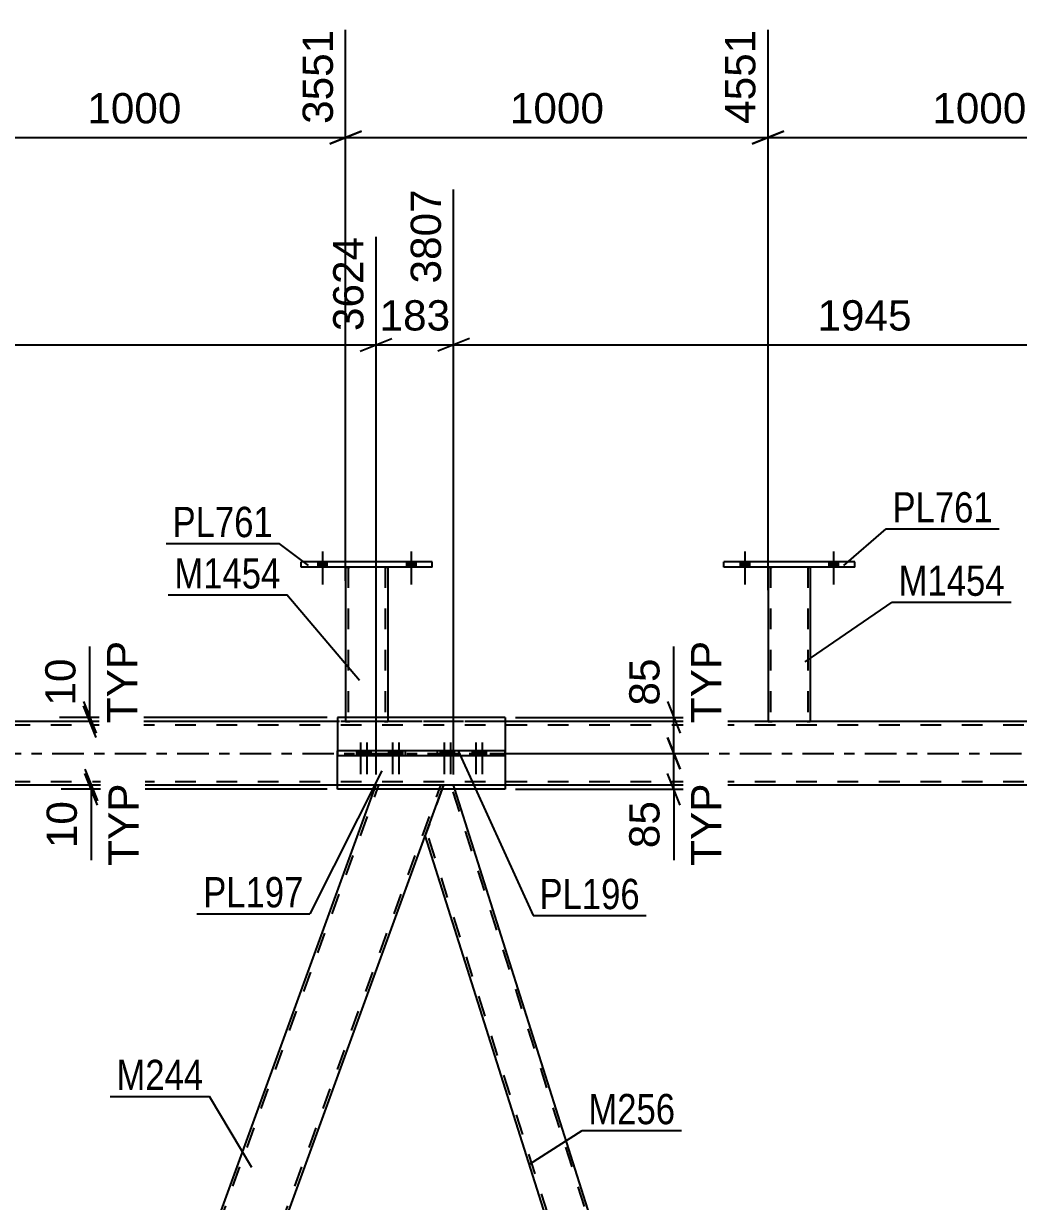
# Model space of a CAD drawing. Header units: millimetres. Extents: x -147 to 694, y -404 to 190.
# Drawn here: x 88.5 to 182.7, y -42.4 to 69.1 of the extents above; entities that cross this region are included whole.
import ezdxf

# ---------------------------------------------------------------- set-up
doc = ezdxf.new("R2010")
doc.units = ezdxf.units.MM
doc.linetypes.add('DXK_LINE_DOT2', pattern=[3.9198, 1.9599, -1.9599])
doc.linetypes.add('DXK_LINE_DOT3', pattern=[5.9187, 2.979, -0.9799, 0.9799, -0.9799])
doc.styles.add('Arial', font='ARIAL.TTF', dxfattribs={"height": 0.2})
doc.styles.add('Arial Narrow', font='ARIALN.TTF', dxfattribs={"height": 0.2})

# ---------------------------------------------------------------- blocks, each defined once
blk = doc.blocks.new('Part-318897192-3484 - 3274')
at = {"color": 7, "linetype": 'DXK_LINE_DOT2'}
for p, q in [((575.22, 2.68), (-23.04, 2.68)), ((575.22, 3), (118.27, 3)), ((134.12, 3), (118.27, 3)), ((575.22, -2.68), (-23.04, -2.68)), ((134.12, -3), (118.27, -3))]:
    blk.add_line(p, q, dxfattribs=at)
at = {"color": 2, "linetype": 'Continuous'}
for p, q in [((118.27, 3), (49.16, 3)), ((203.4, 3), (134.12, 3)), ((118.27, -3), (49.16, -3)), ((203.4, -3), (134.12, -3))]:
    blk.add_line(p, q, dxfattribs=at)
at = {"color": 7, "linetype": 'DXK_LINE_DOT3'}
blk.add_line((-33.04, 0), (575.22, 0), dxfattribs=at)
blk = doc.blocks.new('Part-318897192-3553 - 3274')
at = {"color": 2, "linetype": 'Continuous'}
for p, q in [((119.02, 17.63), (119.02, 3.4)), ((123.02, 17.63), (123.02, 3.4))]:
    blk.add_line(p, q, dxfattribs=at)
at = {"color": 7, "linetype": 'DXK_LINE_DOT2'}
for p, q in [((119.02, 17.63), (119.02, 17.63)), ((119.02, 17.63), (119.02, 17.63)), ((119.02, 17.63), (119.02, 17.63)), ((119.06, 17.63), (119.02, 17.63)), ((119.02, 17.63), (119.06, 17.63)), ((119.16, 17.63), (119.06, 17.63)), ((119.06, 17.63), (119.16, 17.63)), ((119.32, 17.63), (119.16, 17.63)), ((119.16, 17.63), (119.32, 17.63)), ((119.26, 17.63), (119.26, 17.63)), ((119.26, 17.63), (119.26, 3)), ((119.28, 17.63), (119.26, 17.63)), ((119.26, 17.63), (119.28, 17.63)), ((119.33, 17.63), (119.28, 17.63)), ((119.28, 17.63), (119.33, 17.63)), ((122.73, 17.63), (119.32, 17.63)), ((122.73, 17.63), (119.32, 17.63)), ((122.63, 17.63), (119.33, 17.63)), ((119.33, 17.63), (119.41, 17.63)), ((122.71, 17.63), (119.41, 17.63)), ((122.71, 17.63), (122.63, 17.63)), ((122.76, 17.63), (122.71, 17.63)), ((122.71, 17.63), (122.76, 17.63)), ((122.73, 17.63), (122.88, 17.63)), ((122.88, 17.63), (122.73, 17.63)), ((122.78, 17.63), (122.76, 17.63)), ((122.76, 17.63), (122.78, 17.63)), ((122.78, 17.63), (122.78, 17.63)), ((122.78, 17.63), (122.78, 3)), ((122.88, 17.63), (122.99, 17.63)), ((122.99, 17.63), (122.88, 17.63)), ((122.99, 17.63), (123.02, 17.63)), ((123.02, 17.63), (122.99, 17.63)), ((123.02, 17.63), (123.02, 17.63)), ((123.02, 17.63), (123.02, 17.63)), ((123.02, 17.63), (123.02, 17.63)), ((119.02, 3.4), (119.02, 3)), ((123.02, 3.4), (123.02, 3)), ((119.06, 3), (119.02, 3)), ((119.02, 3), (119.06, 3)), ((119.16, 3), (119.06, 3)), ((119.06, 3), (119.16, 3)), ((119.32, 3), (119.16, 3)), ((119.16, 3), (119.32, 3)), ((119.28, 3), (119.26, 3)), ((119.26, 3), (119.28, 3)), ((119.33, 3), (119.28, 3)), ((119.28, 3), (119.33, 3)), ((122.73, 3), (119.32, 3)), ((122.73, 3), (119.32, 3)), ((122.63, 3), (119.33, 3)), ((119.33, 3), (119.41, 3)), ((122.71, 3), (119.41, 3)), ((122.71, 3), (122.63, 3)), ((122.76, 3), (122.71, 3)), ((122.71, 3), (122.76, 3)), ((122.73, 3), (122.88, 3)), ((122.88, 3), (122.73, 3)), ((122.78, 3), (122.76, 3)), ((122.76, 3), (122.78, 3)), ((122.88, 3), (122.99, 3)), ((122.99, 3), (122.88, 3)), ((122.99, 3), (123.02, 3)), ((123.02, 3), (122.99, 3))]:
    blk.add_line(p, q, dxfattribs=at)
blk = doc.blocks.new('Part-318897192-3558 - 3274')
at = {"color": 2, "linetype": 'Continuous'}
for p, q in [((114.82, 17.63), (114.82, 18.11)), ((127.22, 18.11), (114.82, 18.11)), ((127.22, 17.63), (127.22, 18.11)), ((127.22, 17.63), (114.82, 17.63))]:
    blk.add_line(p, q, dxfattribs=at)
blk = doc.blocks.new('Bolt-318897192-3566 - 3274')
at = {"linetype": 'Continuous'}
for points in [[(156.38, 17.63), (157.26, 17.63), (157.26, 18.11), (156.38, 18.11)], [(164.78, 17.63), (165.66, 17.63), (165.66, 18.11), (164.78, 18.11)]]:
    blk.add_hatch(color=1, dxfattribs=at).paths.add_polyline_path(points)
at = {"color": 1, "linetype": 'Continuous'}
for p, q in [((156.82, 19.11), (156.82, 15.99)), ((165.22, 19.11), (165.22, 15.99)), ((156.38, 18.11), (156.38, 17.63)), ((157.26, 18.11), (157.26, 17.63)), ((164.78, 18.11), (164.78, 17.63)), ((165.66, 18.11), (165.66, 17.63))]:
    blk.add_line(p, q, dxfattribs=at)
blk = doc.blocks.new('Part-318897192-3610 - 3274')
at = {"color": 2, "linetype": 'Continuous'}
for p, q in [((159.02, 17.63), (159.02, 3)), ((163.02, 17.63), (163.02, 3))]:
    blk.add_line(p, q, dxfattribs=at)
at = {"color": 7, "linetype": 'DXK_LINE_DOT2'}
for p, q in [((159.02, 17.63), (159.02, 17.63)), ((159.02, 17.63), (159.02, 17.63)), ((159.02, 17.63), (159.02, 17.63)), ((159.06, 17.63), (159.02, 17.63)), ((159.02, 17.63), (159.06, 17.63)), ((159.16, 17.63), (159.06, 17.63)), ((159.06, 17.63), (159.16, 17.63)), ((159.32, 17.63), (159.16, 17.63)), ((159.16, 17.63), (159.32, 17.63)), ((159.26, 17.63), (159.26, 17.63)), ((159.26, 17.63), (159.26, 3)), ((159.28, 17.63), (159.26, 17.63)), ((159.26, 17.63), (159.28, 17.63)), ((159.33, 17.63), (159.28, 17.63)), ((159.28, 17.63), (159.33, 17.63)), ((162.73, 17.63), (159.32, 17.63)), ((162.73, 17.63), (159.32, 17.63)), ((162.63, 17.63), (159.33, 17.63)), ((159.33, 17.63), (159.41, 17.63)), ((162.71, 17.63), (159.41, 17.63)), ((162.71, 17.63), (162.63, 17.63)), ((162.76, 17.63), (162.71, 17.63)), ((162.71, 17.63), (162.76, 17.63)), ((162.73, 17.63), (162.88, 17.63)), ((162.88, 17.63), (162.73, 17.63)), ((162.78, 17.63), (162.76, 17.63)), ((162.76, 17.63), (162.78, 17.63)), ((162.78, 17.63), (162.78, 17.63)), ((162.78, 17.63), (162.78, 3)), ((162.88, 17.63), (162.99, 17.63)), ((162.99, 17.63), (162.88, 17.63)), ((162.99, 17.63), (163.02, 17.63)), ((163.02, 17.63), (162.99, 17.63)), ((163.02, 17.63), (163.02, 17.63)), ((163.02, 17.63), (163.02, 17.63)), ((163.02, 17.63), (163.02, 17.63)), ((159.06, 3), (159.02, 3)), ((159.02, 3), (159.06, 3)), ((159.16, 3), (159.06, 3)), ((159.06, 3), (159.16, 3)), ((159.32, 3), (159.16, 3)), ((159.16, 3), (159.32, 3)), ((159.28, 3), (159.26, 3)), ((159.26, 3), (159.28, 3)), ((159.33, 3), (159.28, 3)), ((159.28, 3), (159.33, 3)), ((162.73, 3), (159.32, 3)), ((162.73, 3), (159.32, 3)), ((162.63, 3), (159.33, 3)), ((159.33, 3), (159.41, 3)), ((162.71, 3), (159.41, 3)), ((162.71, 3), (162.63, 3)), ((162.76, 3), (162.71, 3)), ((162.71, 3), (162.76, 3)), ((162.73, 3), (162.88, 3)), ((162.88, 3), (162.73, 3)), ((162.78, 3), (162.76, 3)), ((162.76, 3), (162.78, 3)), ((162.88, 3), (162.99, 3)), ((162.99, 3), (162.88, 3)), ((162.99, 3), (163.02, 3)), ((163.02, 3), (162.99, 3))]:
    blk.add_line(p, q, dxfattribs=at)
blk = doc.blocks.new('Part-318897192-3615 - 3274')
at = {"color": 2, "linetype": 'Continuous'}
for p, q in [((154.82, 17.63), (154.82, 18.11)), ((167.22, 18.11), (154.82, 18.11)), ((167.22, 17.63), (167.22, 18.11)), ((167.22, 17.63), (154.82, 17.63))]:
    blk.add_line(p, q, dxfattribs=at)
blk = doc.blocks.new('Bolt-318897192-3671 - 3274')
at = {"linetype": 'Continuous'}
for points in [[(156.38, 17.63), (157.26, 17.63), (157.26, 18.11), (156.38, 18.11)], [(164.78, 17.63), (165.66, 17.63), (165.66, 18.11), (164.78, 18.11)]]:
    blk.add_hatch(color=1, dxfattribs=at).paths.add_polyline_path(points)
at = {"color": 1, "linetype": 'Continuous'}
for p, q in [((156.82, 19.11), (156.82, 15.99)), ((165.22, 19.11), (165.22, 15.99)), ((156.38, 18.11), (156.38, 17.63)), ((157.26, 18.11), (157.26, 17.63)), ((164.78, 18.11), (164.78, 17.63)), ((165.66, 18.11), (165.66, 17.63))]:
    blk.add_line(p, q, dxfattribs=at)
blk = doc.blocks.new('Bolt-318897192-3672 - 3274')
at = {"linetype": 'Continuous'}
for points in [[(120.79, 0.24), (120.07, 0.24), (120.07, -0.24), (120.79, -0.24)], [(121.4, 0.24), (120.68, 0.24), (120.68, -0.24), (121.4, -0.24)], [(123.81, 0.24), (123.09, 0.24), (123.09, -0.24), (123.81, -0.24)], [(124.41, 0.24), (123.69, 0.24), (123.69, -0.24), (124.41, -0.24)]]:
    blk.add_hatch(color=1, dxfattribs=at).paths.add_polyline_path(points)
at = {"color": 1, "linetype": 'Continuous'}
for p, q in [((120.07, 0.24), (120.07, -0.24)), ((120.43, 1.04), (120.43, -1.96)), ((120.68, 0.24), (120.68, -0.24)), ((120.79, 0.24), (120.79, -0.24)), ((121.04, 1.04), (121.04, -1.96)), ((121.4, 0.24), (121.4, -0.24)), ((123.09, 0.24), (123.09, -0.24)), ((123.45, 1.04), (123.45, -1.96)), ((123.69, 0.24), (123.69, -0.24)), ((123.81, 0.24), (123.81, -0.24)), ((124.05, 1.04), (124.05, -1.96)), ((124.41, 0.24), (124.41, -0.24))]:
    blk.add_line(p, q, dxfattribs=at)
blk = doc.blocks.new('Part-318897192-3677 - 3274')
at = {"color": 2, "linetype": 'Continuous'}
for p, q in [((134.12, 3.4), (118.27, 3.4)), ((118.27, 3.4), (118.27, 0.24)), ((134.12, 3.4), (134.12, 0.24)), ((118.27, -3.4), (118.27, -0.24)), ((134.12, -0.24), (134.12, -3.4)), ((134.12, -3.4), (118.27, -3.4))]:
    blk.add_line(p, q, dxfattribs=at)
at = {"color": 7, "linetype": 'DXK_LINE_DOT2'}
for p, q in [((118.27, -0.24), (118.27, 0.24)), ((134.12, -0.24), (134.12, 0.24))]:
    blk.add_line(p, q, dxfattribs=at)
blk = doc.blocks.new('Part-318897192-3707 - 3274')
at = {"color": 7, "linetype": 'DXK_LINE_DOT2'}
for p, q in [((78.86, -122), (122.17, -3)), ((84.73, -122), (128.04, -3)), ((121.77, -3.4), (121.91, -3)), ((128.3, -3), (121.91, -3)), ((128.15, -3.4), (128.3, -3))]:
    blk.add_line(p, q, dxfattribs=at)
at = {"color": 2, "linetype": 'Continuous'}
for p, q in [((78.74, -121.6), (121.77, -3.4)), ((85.13, -121.6), (128.15, -3.4))]:
    blk.add_line(p, q, dxfattribs=at)
blk = doc.blocks.new('Bolt-318897192-3898 - 3274')
at = {"linetype": 'Continuous'}
for points in [[(128.7, 0.24), (127.98, 0.24), (127.98, -0.24), (128.7, -0.24)], [(129.3, 0.24), (128.58, 0.24), (128.58, -0.24), (129.3, -0.24)], [(131.72, 0.24), (131, 0.24), (131, -0.24), (131.72, -0.24)], [(132.32, 0.24), (131.6, 0.24), (131.6, -0.24), (132.32, -0.24)]]:
    blk.add_hatch(color=1, dxfattribs=at).paths.add_polyline_path(points)
at = {"color": 1, "linetype": 'Continuous'}
for p, q in [((127.98, 0.24), (127.98, -0.24)), ((128.34, 1.04), (128.34, -1.96)), ((128.58, 0.24), (128.58, -0.24)), ((128.7, 0.24), (128.7, -0.24)), ((128.94, 1.04), (128.94, -1.96)), ((129.3, 0.24), (129.3, -0.24)), ((131, 0.24), (131, -0.24)), ((131.36, 1.04), (131.36, -1.96)), ((131.6, 0.24), (131.6, -0.24)), ((131.72, 0.24), (131.72, -0.24)), ((131.96, 1.04), (131.96, -1.96)), ((132.32, 0.24), (132.32, -0.24))]:
    blk.add_line(p, q, dxfattribs=at)
blk = doc.blocks.new('Part-318897192-3882 - 3274')
at = {"color": 7, "linetype": 'DXK_LINE_DOT2'}
for p, q in [((128.3, -3), (126.56, -7.77)), ((129.25, -3), (128.3, -3)), ((165.34, -117.6), (129, -3)), ((129.37, -3.4), (129.25, -3)), ((163.04, -122), (126.7, -7.4))]:
    blk.add_line(p, q, dxfattribs=at)
at = {"color": 2, "linetype": 'Continuous'}
for p, q in [((165.47, -117.23), (129.37, -3.4)), ((162.66, -121.6), (126.56, -7.77))]:
    blk.add_line(p, q, dxfattribs=at)
blk = doc.blocks.new('Bolt-318897192-3788 - 3274')
at = {"linetype": 'Continuous'}
for points in [[(116.38, 17.63), (117.26, 17.63), (117.26, 18.11), (116.38, 18.11)], [(124.78, 17.63), (125.66, 17.63), (125.66, 18.11), (124.78, 18.11)]]:
    blk.add_hatch(color=1, dxfattribs=at).paths.add_polyline_path(points)
at = {"color": 1, "linetype": 'Continuous'}
for p, q in [((116.82, 19.11), (116.82, 15.99)), ((125.22, 19.11), (125.22, 15.99)), ((116.38, 18.11), (116.38, 17.63)), ((117.26, 18.11), (117.26, 17.63)), ((124.78, 18.11), (124.78, 17.63)), ((125.66, 18.11), (125.66, 17.63))]:
    blk.add_line(p, q, dxfattribs=at)
blk = doc.blocks.new('Bolt-318897192-3789 - 3274')
at = {"linetype": 'Continuous'}
for points in [[(116.38, 17.63), (117.26, 17.63), (117.26, 18.11), (116.38, 18.11)], [(124.78, 17.63), (125.66, 17.63), (125.66, 18.11), (124.78, 18.11)]]:
    blk.add_hatch(color=1, dxfattribs=at).paths.add_polyline_path(points)
at = {"color": 1, "linetype": 'Continuous'}
for p, q in [((116.82, 19.11), (116.82, 15.99)), ((125.22, 19.11), (125.22, 15.99)), ((116.38, 18.11), (116.38, 17.63)), ((117.26, 18.11), (117.26, 17.63)), ((124.78, 18.11), (124.78, 17.63)), ((125.66, 18.11), (125.66, 17.63))]:
    blk.add_line(p, q, dxfattribs=at)
blk = doc.blocks.new('Part-318897192-3803 - 3274')
at = {"color": 2, "linetype": 'Continuous'}
for p, q in [((134.12, 0.24), (118.27, 0.24)), ((118.27, 0.24), (118.27, -0.24)), ((124.68, -0.24), (124.68, 0.24)), ((127.72, -0.24), (127.72, 0.24)), ((134.12, 0.24), (134.12, -0.24)), ((134.12, -0.24), (118.27, -0.24))]:
    blk.add_line(p, q, dxfattribs=at)
blk = doc.blocks.new('StraightDimension-318897192-4742 - 3274')
at = {"color": 7, "linetype": 'Continuous'}
for p, q in [((129.25, -2), (129.25, 53.36)), ((121.91, -2), (121.91, 48.86)), ((120.41, 38.06), (123.41, 39.26)), ((130.75, 39.26), (127.75, 38.06)), ((121.91, 38.66), (129.25, 38.66))]:
    blk.add_line(p, q, dxfattribs=at)
at = {"color": 0}
blk.add_wipeout([(129.52, 39.41), (129.52, 43.61), (121.64, 43.61), (121.64, 39.41)], dxfattribs=at)
at = {"color": 3, "style": 'Arial'}
blk.add_text('183', height=2.865, dxfattribs=at).set_placement((122.24, 40.01))
at = {"color": 0, "linetype": 'Continuous'}
blk.add_wipeout([(128.65, 53.96), (124.45, 53.96), (124.45, 43.86), (128.65, 43.86)], dxfattribs=at)
at = {"color": 3, "linetype": 'Continuous', "style": 'Arial'}
blk.add_text('3807', height=2.865, rotation=90.0002, dxfattribs=at).set_placement((128.05, 44.46))
blk = doc.blocks.new('StraightDimension-318897192-4743 - 3274')
at = {"color": 7, "linetype": 'Continuous'}
for p, q in [((44.11, -2), (44.11, 53.36)), ((121.91, -2), (121.91, 48.86)), ((45.61, 39.26), (42.61, 38.06)), ((120.41, 38.06), (123.41, 39.26)), ((44.11, 38.66), (121.91, 38.66))]:
    blk.add_line(p, q, dxfattribs=at)
at = {"color": 0}
blk.add_wipeout([(88.06, 39.41), (88.06, 43.61), (77.97, 43.61), (77.97, 39.41)], dxfattribs=at)
at = {"color": 3, "style": 'Arial'}
blk.add_text('1945', height=2.865, dxfattribs=at).set_placement((78.57, 40.01))
at = {"color": 0, "linetype": 'Continuous'}
blk.add_wipeout([(121.31, 49.46), (117.11, 49.46), (117.11, 39.36), (121.31, 39.36)], dxfattribs=at)
at = {"color": 3, "linetype": 'Continuous', "style": 'Arial'}
blk.add_text('3624', height=2.865, rotation=90.0002, dxfattribs=at).set_placement((120.71, 39.96))
blk = doc.blocks.new('StraightDimension-318897192-10645 - 3274')
at = {"color": 7, "linetype": 'Continuous'}
for p, q in [((79.02, 17.62), (79.02, 68.45)), ((119.02, 16.31), (119.02, 68.45)), ((80.52, 58.86), (77.52, 57.66)), ((79.02, 58.26), (119.02, 58.26)), ((117.52, 57.66), (120.52, 58.86))]:
    blk.add_line(p, q, dxfattribs=at)
at = {"color": 0}
blk.add_wipeout([(104.07, 59.01), (104.07, 63.21), (93.97, 63.21), (93.97, 59.01)], dxfattribs=at)
at = {"color": 3, "style": 'Arial'}
blk.add_text('1000', height=2.865, dxfattribs=at).set_placement((94.57, 59.61))
at = {"color": 0, "linetype": 'Continuous'}
blk.add_wipeout([(118.42, 69.05), (114.22, 69.05), (114.22, 58.96), (118.42, 58.96)], dxfattribs=at)
at = {"color": 3, "linetype": 'Continuous', "style": 'Arial'}
blk.add_text('3551', height=2.865, rotation=90.0002, dxfattribs=at).set_placement((117.82, 59.56))
blk = doc.blocks.new('StraightDimension-318897192-4104 - 3274')
at = {"color": 7, "linetype": 'Continuous'}
for p, q in [((94.33, -1.5), (95.53, -4.5)), ((95.53, -4.9), (94.33, -1.9)), ((215.12, -3), (92.08, -3)), ((94.93, -3.4), (94.93, -3)), ((117.27, -3.4), (92.08, -3.4)), ((94.93, -3.4), (94.93, -10.1)), ((94.93, -3.4), (94.93, -10.1))]:
    blk.add_line(p, q, dxfattribs=at)
at = {"color": 0, "linetype": 'Continuous'}
blk.add_wipeout([(100.03, -2.26), (95.83, -2.26), (95.83, -11.24), (100.03, -11.24)], dxfattribs=at)
at = {"color": 0}
blk.add_wipeout([(94.18, -3.93), (89.98, -3.93), (89.98, -9.57), (94.18, -9.57)], dxfattribs=at)
at = {"color": 3, "linetype": 'Continuous', "style": 'Arial'}
blk.add_text('TYP', height=2.865, rotation=90.0002, dxfattribs=at).set_placement((99.43, -10.64))
at = {"color": 3, "style": 'Arial'}
blk.add_text('10', height=2.865, rotation=90.0002, dxfattribs=at).set_placement((93.58, -8.97))
blk = doc.blocks.new('StraightDimension-318897192-4170 - 3274')
at = {"color": 7, "linetype": 'Continuous'}
for p, q in [((149.49, 1.5), (150.69, -1.5)), ((135.12, 0), (152.49, 0)), ((150.09, -3.4), (150.09, 0)), ((150.69, -4.9), (149.49, -1.9)), ((135.12, -3.4), (152.49, -3.4)), ((150.09, -3.4), (150.09, -10.1)), ((150.09, -3.4), (150.09, -10.1))]:
    blk.add_line(p, q, dxfattribs=at)
at = {"color": 0, "linetype": 'Continuous'}
blk.add_wipeout([(155.19, -2.26), (150.99, -2.26), (150.99, -11.24), (155.19, -11.24)], dxfattribs=at)
at = {"color": 0}
blk.add_wipeout([(149.34, -3.93), (145.14, -3.93), (145.14, -9.57), (149.34, -9.57)], dxfattribs=at)
at = {"color": 3, "linetype": 'Continuous', "style": 'Arial'}
blk.add_text('TYP', height=2.865, rotation=90.0002, dxfattribs=at).set_placement((154.59, -10.64))
at = {"color": 3, "style": 'Arial'}
blk.add_text('85', height=2.865, rotation=90.0002, dxfattribs=at).set_placement((148.74, -8.97))
blk = doc.blocks.new('StraightDimension-318897192-4182 - 3274')
at = {"color": 7, "linetype": 'Continuous'}
for p, q in [((150.09, 3.4), (150.09, 10.1)), ((150.09, 3.4), (150.09, 10.1)), ((149.49, 4.9), (150.69, 1.9)), ((135.12, 3.4), (152.49, 3.4)), ((150.09, 0), (150.09, 3.4)), ((150.69, -1.5), (149.49, 1.5)), ((135.12, 0), (152.49, 0))]:
    blk.add_line(p, q, dxfattribs=at)
at = {"color": 0, "linetype": 'Continuous'}
blk.add_wipeout([(155.19, 11.24), (150.99, 11.24), (150.99, 2.26), (155.19, 2.26)], dxfattribs=at)
at = {"color": 0}
blk.add_wipeout([(149.34, 9.57), (145.14, 9.57), (145.14, 3.92), (149.34, 3.92)], dxfattribs=at)
at = {"color": 3, "linetype": 'Continuous', "style": 'Arial'}
blk.add_text('TYP', height=2.865, rotation=90.0002, dxfattribs=at).set_placement((154.59, 2.86))
at = {"color": 3, "style": 'Arial'}
blk.add_text('85', height=2.865, rotation=90.0002, dxfattribs=at).set_placement((148.74, 4.52))
blk = doc.blocks.new('StraightDimension-318897192-4710 - 3274')
at = {"color": 7, "linetype": 'Continuous'}
for p, q in [((94.8, 3.4), (94.8, 10.1)), ((94.8, 3.4), (94.8, 10.1)), ((94.2, 4.9), (95.4, 1.9)), ((95.4, 1.5), (94.2, 4.5)), ((117.27, 3.4), (91.95, 3.4)), ((94.8, 3), (94.8, 3.4)), ((117.27, 3), (91.95, 3))]:
    blk.add_line(p, q, dxfattribs=at)
at = {"color": 0, "linetype": 'Continuous'}
blk.add_wipeout([(99.9, 11.24), (95.7, 11.24), (95.7, 2.26), (99.9, 2.26)], dxfattribs=at)
at = {"color": 0}
blk.add_wipeout([(94.05, 9.57), (89.85, 9.57), (89.85, 3.92), (94.05, 3.92)], dxfattribs=at)
at = {"color": 3, "linetype": 'Continuous', "style": 'Arial'}
blk.add_text('TYP', height=2.865, rotation=90.0002, dxfattribs=at).set_placement((99.3, 2.86))
at = {"color": 3, "style": 'Arial'}
blk.add_text('10', height=2.865, rotation=90.0002, dxfattribs=at).set_placement((93.45, 4.52))
blk = doc.blocks.new('StraightDimension-318897192-4741 - 3274')
at = {"color": 7, "linetype": 'Continuous'}
for p, q in [((129.25, -2), (129.25, 53.36)), ((207.05, -2), (207.05, 48.86)), ((130.75, 39.26), (127.75, 38.06)), ((205.55, 38.06), (208.55, 39.26)), ((129.25, 38.66), (207.05, 38.66))]:
    blk.add_line(p, q, dxfattribs=at)
at = {"color": 0}
blk.add_wipeout([(173.19, 39.41), (173.19, 43.61), (163.1, 43.61), (163.1, 39.41)], dxfattribs=at)
at = {"color": 3, "style": 'Arial'}
blk.add_text('1945', height=2.865, dxfattribs=at).set_placement((163.7, 40.01))
at = {"color": 0, "linetype": 'Continuous'}
blk.add_wipeout([(206.45, 49.46), (202.25, 49.46), (202.25, 39.36), (206.45, 39.36)], dxfattribs=at)
at = {"color": 3, "linetype": 'Continuous', "style": 'Arial'}
blk.add_text('5752', height=2.865, rotation=90.0002, dxfattribs=at).set_placement((205.85, 39.96))
blk = doc.blocks.new('StraightDimension-318897192-10643 - 3274')
at = {"color": 7, "linetype": 'Continuous'}
for p, q in [((159.02, 15.44), (159.02, 68.45)), ((199.02, 18.63), (199.02, 68.45)), ((160.52, 58.86), (157.52, 57.66)), ((159.02, 58.26), (199.02, 58.26)), ((197.52, 57.66), (200.52, 58.86))]:
    blk.add_line(p, q, dxfattribs=at)
at = {"color": 0}
blk.add_wipeout([(184.07, 59.01), (184.07, 63.21), (173.97, 63.21), (173.97, 59.01)], dxfattribs=at)
at = {"color": 3, "style": 'Arial'}
blk.add_text('1000', height=2.865, dxfattribs=at).set_placement((174.57, 59.61))
at = {"color": 0, "linetype": 'Continuous'}
blk.add_wipeout([(198.42, 69.05), (194.22, 69.05), (194.22, 58.96), (198.42, 58.96)], dxfattribs=at)
at = {"color": 3, "linetype": 'Continuous', "style": 'Arial'}
blk.add_text('5551', height=2.865, rotation=90.0002, dxfattribs=at).set_placement((197.82, 59.56))
blk = doc.blocks.new('StraightDimension-318897192-10644 - 3274')
at = {"color": 7, "linetype": 'Continuous'}
for p, q in [((119.02, 16.31), (119.02, 68.45)), ((159.02, 15.44), (159.02, 68.45)), ((120.52, 58.86), (117.52, 57.66)), ((119.02, 58.26), (159.02, 58.26)), ((157.52, 57.66), (160.52, 58.86))]:
    blk.add_line(p, q, dxfattribs=at)
at = {"color": 0}
blk.add_wipeout([(144.07, 59.01), (144.07, 63.21), (133.98, 63.21), (133.98, 59.01)], dxfattribs=at)
at = {"color": 3, "style": 'Arial'}
blk.add_text('1000', height=2.865, dxfattribs=at).set_placement((134.58, 59.61))
at = {"color": 0, "linetype": 'Continuous'}
blk.add_wipeout([(158.42, 69.05), (154.22, 69.05), (154.22, 58.96), (158.42, 58.96)], dxfattribs=at)
at = {"color": 3, "linetype": 'Continuous', "style": 'Arial'}
blk.add_text('4551', height=2.865, rotation=90.0002, dxfattribs=at).set_placement((157.82, 59.56))
blk = doc.blocks.new('Mark-318897192-3878 - 3274')
at = {"color": 30, "linetype": 'Continuous'}
for p, q in [((136.42, -38.86), (141.41, -35.69)), ((141.41, -35.69), (150.83, -35.69))]:
    blk.add_line(p, q, dxfattribs=at)
at = {"color": 0}
blk.add_wipeout([(150.23, -35.09), (150.23, -32.09), (142.01, -32.09), (142.01, -35.09)], dxfattribs=at)
blk.add_wipeout([(150.23, -35.09), (150.23, -32.09), (142.01, -32.09), (142.01, -35.09)], dxfattribs=at)
at = {"color": 3, "style": 'Arial Narrow'}
blk.add_text('M256', height=2.863, dxfattribs=at).set_placement((142.01, -35.09))
blk = doc.blocks.new('Mark-318897192-3549 - 3274')
at = {"color": 30, "linetype": 'Continuous'}
for p in [(102.21, 15), (120.35, 6.9)]:
    blk.add_line(p, (113.47, 15), dxfattribs=at)
at = {"color": 0}
blk.add_wipeout([(112.87, 15.6), (112.87, 18.6), (102.81, 18.6), (102.81, 15.6)], dxfattribs=at)
blk.add_wipeout([(112.87, 15.6), (112.87, 18.6), (102.81, 18.6), (102.81, 15.6)], dxfattribs=at)
at = {"color": 3, "style": 'Arial Narrow'}
blk.add_text('M1454', height=2.863, dxfattribs=at).set_placement((102.81, 15.6))
blk = doc.blocks.new('Mark-318897192-3554 - 3274')
at = {"color": 30, "linetype": 'Continuous'}
for p in [(102.04, 19.86), (115.52, 17.76)]:
    blk.add_line(p, (112.74, 19.86), dxfattribs=at)
at = {"color": 0}
blk.add_wipeout([(112.14, 20.46), (112.14, 23.46), (102.64, 23.46), (102.64, 20.46)], dxfattribs=at)
blk.add_wipeout([(112.14, 20.46), (112.14, 23.46), (102.64, 23.46), (102.64, 20.46)], dxfattribs=at)
at = {"color": 3, "style": 'Arial Narrow'}
blk.add_text('PL761', height=2.863, dxfattribs=at).set_placement((102.64, 20.46))
blk = doc.blocks.new('Mark-318897192-3611 - 3274')
at = {"color": 30, "linetype": 'Continuous'}
for p, q in [((166.19, 17.77), (170.2, 21.25)), ((170.2, 21.25), (180.9, 21.25))]:
    blk.add_line(p, q, dxfattribs=at)
at = {"color": 0}
blk.add_wipeout([(180.3, 21.85), (180.3, 24.85), (170.8, 24.85), (170.8, 21.85)], dxfattribs=at)
blk.add_wipeout([(180.3, 21.85), (180.3, 24.85), (170.8, 24.85), (170.8, 21.85)], dxfattribs=at)
at = {"color": 3, "style": 'Arial Narrow'}
blk.add_text('PL761', height=2.863, dxfattribs=at).set_placement((170.8, 21.85))
blk = doc.blocks.new('Mark-318897192-3606 - 3274')
at = {"color": 30, "linetype": 'Continuous'}
for p, q in [((162.53, 8.65), (170.78, 14.31)), ((170.78, 14.31), (182.03, 14.31))]:
    blk.add_line(p, q, dxfattribs=at)
at = {"color": 0}
blk.add_wipeout([(181.43, 14.91), (181.43, 17.91), (171.38, 17.91), (171.38, 14.91)], dxfattribs=at)
blk.add_wipeout([(181.43, 14.91), (181.43, 17.91), (171.38, 17.91), (171.38, 14.91)], dxfattribs=at)
at = {"color": 3, "style": 'Arial Narrow'}
blk.add_text('M1454', height=2.863, dxfattribs=at).set_placement((171.38, 14.91))
blk = doc.blocks.new('Mark-318897192-3673 - 3274')
at = {"color": 30, "linetype": 'Continuous'}
for p in [(122.44, -1.66), (104.94, -15.17)]:
    blk.add_line(p, (115.65, -15.17), dxfattribs=at)
at = {"color": 0}
blk.add_wipeout([(115.05, -14.57), (115.05, -11.57), (105.54, -11.57), (105.54, -14.57)], dxfattribs=at)
blk.add_wipeout([(115.05, -14.57), (115.05, -11.57), (105.54, -11.57), (105.54, -14.57)], dxfattribs=at)
at = {"color": 3, "style": 'Arial Narrow'}
blk.add_text('PL197', height=2.863, dxfattribs=at).set_placement((105.54, -14.57))
blk = doc.blocks.new('Mark-318897192-3703 - 3274')
at = {"color": 30, "linetype": 'Continuous'}
for p in [(96.73, -32.46), (110.14, -39.2)]:
    blk.add_line(p, (106.15, -32.46), dxfattribs=at)
at = {"color": 0}
blk.add_wipeout([(105.55, -31.86), (105.55, -28.86), (97.33, -28.86), (97.33, -31.86)], dxfattribs=at)
blk.add_wipeout([(105.55, -31.86), (105.55, -28.86), (97.33, -28.86), (97.33, -31.86)], dxfattribs=at)
at = {"color": 3, "style": 'Arial Narrow'}
blk.add_text('M244', height=2.863, dxfattribs=at).set_placement((97.33, -31.86))
blk = doc.blocks.new('Mark-318897192-3799 - 3274')
at = {"color": 30, "linetype": 'Continuous'}
for p, q in [((129.68, 0.24), (136.78, -15.34)), ((136.78, -15.34), (147.48, -15.34))]:
    blk.add_line(p, q, dxfattribs=at)
at = {"color": 0}
blk.add_wipeout([(146.88, -14.74), (146.88, -11.74), (137.38, -11.74), (137.38, -14.74)], dxfattribs=at)
blk.add_wipeout([(146.88, -14.74), (146.88, -11.74), (137.38, -11.74), (137.38, -14.74)], dxfattribs=at)
at = {"color": 3, "style": 'Arial Narrow'}
blk.add_text('PL196', height=2.863, dxfattribs=at).set_placement((137.38, -14.74))

msp = doc.modelspace()

# ---------------------------------------------------------------- block references
for name in ['Bolt-318897192-3788 - 3274', 'Bolt-318897192-3789 - 3274', 'Bolt-318897192-3566 - 3274', 'Bolt-318897192-3671 - 3274', 'Part-318897192-3558 - 3274', 'Part-318897192-3615 - 3274', 'Part-318897192-3553 - 3274', 'Part-318897192-3610 - 3274', 'Part-318897192-3677 - 3274', 'Part-318897192-3484 - 3274', 'Part-318897192-3803 - 3274', 'Bolt-318897192-3672 - 3274', 'Bolt-318897192-3898 - 3274', 'Part-318897192-3707 - 3274', 'Part-318897192-3882 - 3274']:
    msp.add_blockref(name, (0, 0))

# ---------------------------------------------------------------- next in the draw order: block references
for name in ['StraightDimension-318897192-4742 - 3274', 'Mark-318897192-3703 - 3274', 'Mark-318897192-3878 - 3274']:
    msp.add_blockref(name, (0, 0))

# ---------------------------------------------------------------- next in the draw order: block references
msp.add_blockref('StraightDimension-318897192-4743 - 3274', (0, 0))

# ---------------------------------------------------------------- next in the draw order: block references
for name in ['StraightDimension-318897192-10645 - 3274', 'StraightDimension-318897192-4710 - 3274', 'StraightDimension-318897192-4104 - 3274']:
    msp.add_blockref(name, (0, 0))

# ---------------------------------------------------------------- next in the draw order: block references
for name in ['StraightDimension-318897192-4170 - 3274', 'Mark-318897192-3673 - 3274']:
    msp.add_blockref(name, (0, 0))

# ---------------------------------------------------------------- next in the draw order: block references
msp.add_blockref('StraightDimension-318897192-4182 - 3274', (0, 0))

# ---------------------------------------------------------------- next in the draw order: block references
msp.add_blockref('StraightDimension-318897192-4741 - 3274', (0, 0))

# ---------------------------------------------------------------- next in the draw order: block references
for name in ['StraightDimension-318897192-10643 - 3274', 'Mark-318897192-3799 - 3274']:
    msp.add_blockref(name, (0, 0))

# ---------------------------------------------------------------- next in the draw order: block references
for name in ['StraightDimension-318897192-10644 - 3274', 'Mark-318897192-3611 - 3274']:
    msp.add_blockref(name, (0, 0))

# ---------------------------------------------------------------- next in the draw order: block references
for name in ['Mark-318897192-3549 - 3274', 'Mark-318897192-3606 - 3274']:
    msp.add_blockref(name, (0, 0))

# ---------------------------------------------------------------- next in the draw order: block references
msp.add_blockref('Mark-318897192-3554 - 3274', (0, 0))

doc.saveas('drawing.dxf')
